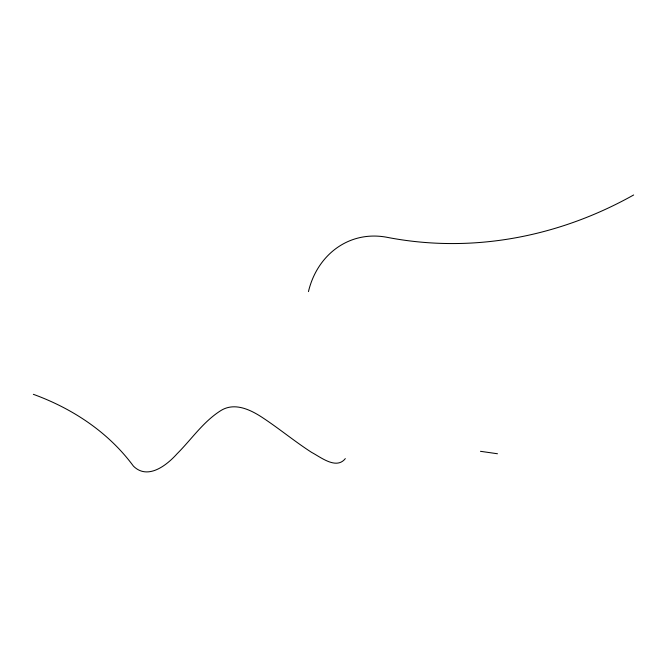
<?xml version="1.0" encoding="UTF-8"?>
<svg xmlns="http://www.w3.org/2000/svg" width="667" height="667" viewBox="0 0 667 667"><rect width="100%" height="100%" fill="white"/><g stroke="black" fill="none" stroke-linecap="round" stroke-linejoin="round"><path stroke-width="1" d="M308.454 291.604C317.234 254.419 349.733 229.673 388.086 237.51C472.653 253.618 558.829 236.91 633.65 194.972M345.323 458.621C336.326 469.943 320.894 457.27 311.581 452.359C295.181 441.787 280.115 429.348 263.89 418.534C251.851 410.388 235.518 401.884 221.386 410.247C203.51 421.244 191.687 439.203 177.038 453.81C166.75 465.299 147.791 480.282 133.467 466.175C108.563 432.341 72.645 408.579 33.35 394.314M480.465 451.309L497.474 453.752"/></g></svg>
